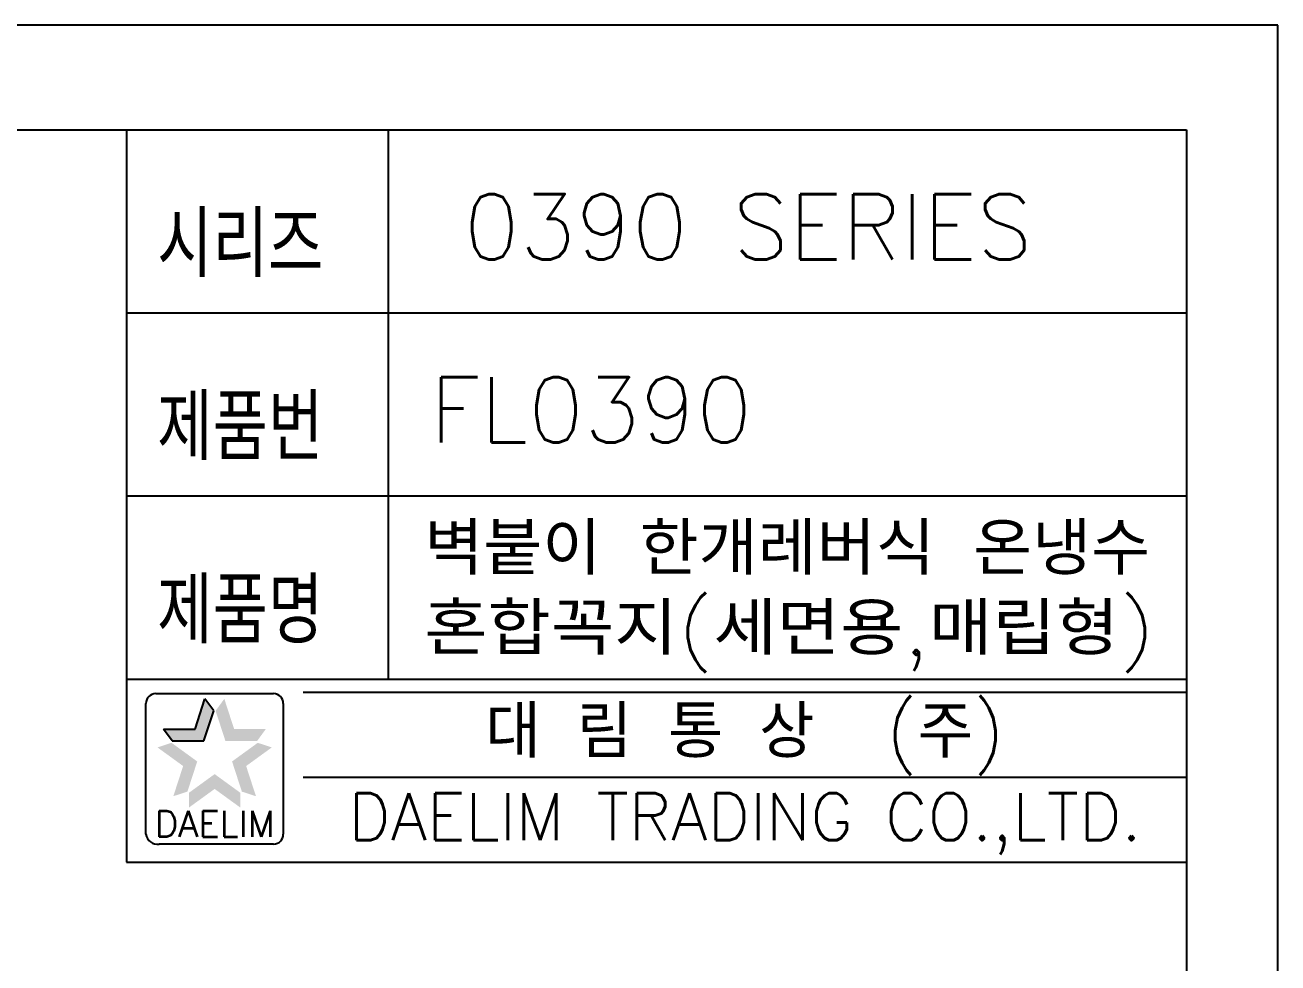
# Model space of a CAD drawing. Extents: x 21342 to 21552, y -3751 to -3454.
# Drawn here: x 21456.7 to 21552.4, y -3526.1 to -3454.4 of the extents above; entities that cross this region are included whole.
import ezdxf
from ezdxf.enums import TextEntityAlignment as Align

# ---------------------------------------------------------------- set-up
doc = ezdxf.new("R2010")
doc.units = 0
doc.header["$LTSCALE"] = 7
doc.header["$MEASUREMENT"] = 0
doc.layers.get('0').update_dxf_attribs({"color": 2, "linetype": 'CONTINUOUS'})
doc.layers.add('D', color=2, linetype='CONTINUOUS')
doc.layers.add('TXT', color=4, linetype='CONTINUOUS')
doc.styles.add('GHS', font='romans', dxfattribs={"bigfont": 'ghs'})
doc.styles.add('ROMANS', font='romans')

# ---------------------------------------------------------------- blocks, each defined once
blk = doc.blocks.new('BORDER')
for p, q in [((1, 1), (0, 1)), ((1, 0), (1, 1))]:
    blk.add_line(p, q)

msp = doc.modelspace()

# ---------------------------------------------------------------- linework, layer by layer
at = {"color": 7}
for p, q in [((21464.425, -3462.38), (21464.425, -3518.38)), ((21484.425, -3462.38), (21484.425, -3504.38)), ((21464.425, -3476.38), (21545.425, -3476.38)), ((21464.425, -3490.38), (21545.425, -3490.38)), ((21464.425, -3504.38), (21545.425, -3504.38)), ((21464.425, -3518.38), (21545.425, -3518.38))]:
    msp.add_line(p, q, dxfattribs=at)
at = {"color": 2, "linetype": 'Continuous'}
for p, q in [((21466.653, -3505.495), (21475.653, -3505.495)), ((21477.925, -3505.38), (21545.425, -3505.38)), ((21465.903, -3516.245), (21465.903, -3506.245)), ((21476.403, -3506.245), (21476.403, -3516.245)), ((21477.925, -3511.88), (21545.425, -3511.88)), ((21475.653, -3516.995), (21466.903, -3516.995))]:
    msp.add_line(p, q, dxfattribs=at)
at = {"color": 2}
for p, q in [((21469.665, -3508.197), (21470.414, -3505.891)), ((21471.079, -3506.806), (21470.414, -3505.891)), ((21470.33, -3509.112), (21471.079, -3506.806)), ((21467.905, -3509.112), (21467.24, -3508.197)), ((21467.24, -3508.197), (21469.665, -3508.197)), ((21467.905, -3509.112), (21470.33, -3509.112))]:
    msp.add_line(p, q, dxfattribs=at)
at = {"color": 2, "linetype": 'Continuous'}
for centre, radius, start, end in [((21466.653, -3506.245), 0.75, 90, 180), ((21475.653, -3506.245), 0.75, 0, 90), ((21466.778, -3516.12), 0.884, 188.1301, 278.1301), ((21475.653, -3516.245), 0.75, 270, 0)]:
    msp.add_arc(centre, radius, start, end, dxfattribs=at)
at = {"color": 2}
for points in [[(21469.665, -3508.197), (21470.33, -3509.112), (21470.414, -3505.891), (21471.079, -3506.806)], [(21471.892, -3505.891), (21471.227, -3506.806), (21472.641, -3508.197), (21471.976, -3509.112)], [(21467.24, -3508.197), (21467.905, -3509.112), (21469.665, -3508.197), (21470.33, -3509.112)], [(21472.641, -3508.197), (21471.976, -3509.112), (21475.066, -3508.197), (21474.401, -3509.112)], [(21468.745, -3511.028), (21469.821, -3510.678), (21466.783, -3509.603), (21467.859, -3509.253)], [(21475.523, -3509.603), (21474.447, -3509.253), (21473.561, -3511.028), (21472.485, -3510.678)], [(21467.995, -3513.334), (21469.072, -3512.985), (21468.745, -3511.028), (21469.821, -3510.678)], [(21473.561, -3511.028), (21472.485, -3510.678), (21474.311, -3513.334), (21473.234, -3512.985)], [(21471.153, -3512.778), (21471.153, -3511.646), (21469.191, -3514.203), (21469.191, -3513.071)], [(21473.115, -3514.203), (21473.115, -3513.071), (21471.153, -3512.778), (21471.153, -3511.646)]]:
    msp.add_solid(points, dxfattribs=at)
at = {"layer": 'TXT'}
for p, q in [((21369.425, -3462.38), (21545.425, -3462.38)), ((21545.425, -3462.38), (21545.425, -3743.38))]:
    msp.add_line(p, q, dxfattribs=at)

# ---------------------------------------------------------------- block references
at = {"xscale": 210, "yscale": 297, "zscale": 210}
msp.add_blockref('BORDER', (21342.425, -3751.38), dxfattribs=at)

# ---------------------------------------------------------------- texts
at = {"color": 7, "style": 'GHS'}
for s, p in [('0390 SERIES', (21511.932, -3469.801)), ('FL0390', (21499.925, -3483.801))]:
    msp.add_text(s, height=5, dxfattribs=at).set_placement(p, align=Align.MIDDLE)
at = {"color": 7, "linetype": 'Continuous'}
for s, height, style, p in [('대 림 통 상  (주)', 4, 'GHS', (21511.686, -3508.685)), ('DAELIM TRADING CO.,LTD.', 3.6, 'ROMANS', (21511.686, -3515.452))]:
    msp.add_text(s, height=height, dxfattribs=dict(at, style=style)).set_placement(p, align=Align.MIDDLE)
at = {"color": 2, "linetype": 'Continuous', "style": 'ROMANS'}
msp.add_text('DAELIM', height=2, dxfattribs=at).set_placement((21471.153, -3516.445), align=Align.CENTER)
at = {"layer": 'D', "style": 'GHS', "width": 0.8}
for s, p in [('시리즈', (21466.766, -3473.651)), ('제품번', (21466.766, -3487.651)), ('제품명', (21466.766, -3501.651))]:
    msp.add_text(s, height=5, dxfattribs=at).set_placement(p)
at = {"layer": 'D', "style": 'GHS'}
for s, width, p, p2 in [('벽붙이 한개레버식 온냉수', 0.829022, (21487.174, -3496.415), (21542.663, -3496.415)), ('혼합꼭지(세면용,매립형)', 0.913518, (21487.174, -3502.535), (21543.029, -3502.535))]:
    msp.add_text(s, height=4, dxfattribs=dict(at, width=width)).set_placement(p, p2, align=Align.FIT)

doc.saveas('drawing.dxf')
